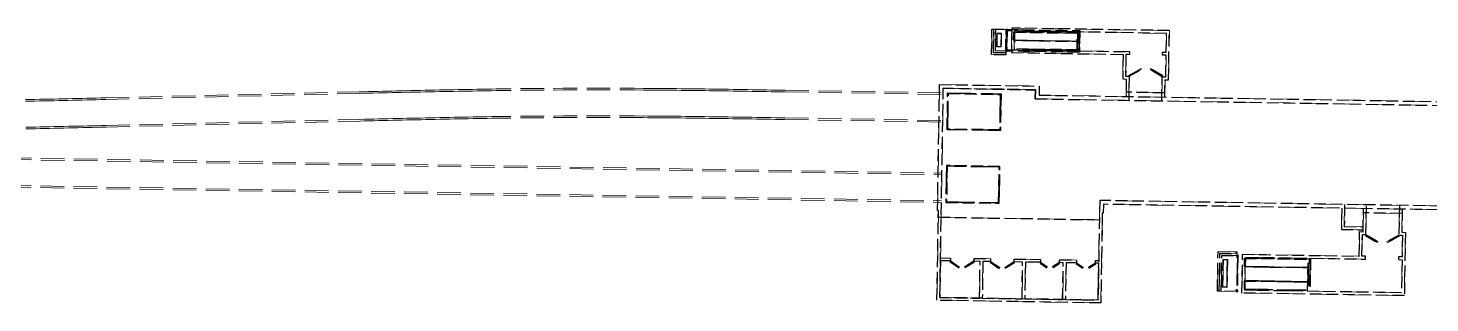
# Model space of a CAD drawing. Extents: x 0 to 531375, y 0 to 4335249.
# Drawn here: x 492684.8 to 492981.5, y 4325434.6 to 4325492.8 of the extents above; entities that cross this region are included whole.
import ezdxf

# ---------------------------------------------------------------- set-up
doc = ezdxf.new("R2010")
doc.units = 0
doc.linetypes.add('DASH', pattern=[0.35, 0.25, -0.1])
doc.layers.get('0').update_dxf_attribs({"lineweight": 15})
doc.layers.add('地铁', color=4, linetype='Continuous', lineweight=15)

# ---------------------------------------------------------------- blocks, each defined once
blk = doc.blocks.new('总图提取 2015 11 6')
at = {"layer": '地铁', "linetype": 'DASH', "lineweight": -3, "ltscale": 10}
for p, q in [((101932.94, 293076.63), (101933.24, 293076.93)), ((101932.94, 293076.93), (101933.24, 293076.63)), ((101932.94, 293076.63), (101932.94, 293076.43)), ((101934.53, 293074.61), (101934.56, 293076.4)), ((101934.53, 293074.67), (101948.01, 293074.45)), ((101934.53, 293074.61), (101941.99, 293074.48)), ((101934.56, 293076.4), (101948.03, 293076.18)), ((101934.56, 293076.34), (101948.03, 293076.12)), ((101934.74, 293076.4), (101934.71, 293074.6)), ((101934.71, 293074.6), (101934.74, 293076.4)), ((101948, 293074.39), (101934.71, 293074.6)), ((101948.23, 293076.18), (101934.74, 293076.4)), ((101934.74, 293076.4), (101948.03, 293076.18)), ((101936.41, 293074.57), (101948, 293074.39)), ((101948, 293074.39), (101936.86, 293074.57)), ((101947.97, 293072.39), (101948.04, 293076.38)), ((101932.88, 293072.83), (101932.87, 293072.63)), ((101932.87, 293072.33), (101933.17, 293072.63)), ((101932.87, 293072.63), (101933.17, 293072.33)), ((101936.38, 293072.77), (101947.98, 293072.59)), ((101936.83, 293072.77), (101947.98, 293072.59)), ((101958.99, 293067), (101961.61, 293068.46)), ((101965.98, 293066.89), (101963.41, 293068.43)), ((101918.42, 293038.56), (101918.85, 293065.26)), ((101918.85, 293065.26), (101939.95, 293064.92)), ((101939.95, 293064.92), (101939.92, 293063.02)), ((101918.92, 293020.15), (101919.64, 293064.45)), ((101939.14, 293064.13), (101919.64, 293064.45)), ((101939.14, 293064.13), (101919.64, 293064.45)), ((101919.64, 293064.45), (101939.14, 293064.13)), ((101920.45, 293055.68), (101920.57, 293063.48)), ((101920.57, 293063.48), (101931.87, 293063.3)), ((101920.6, 293055.83), (101920.72, 293063.33)), ((101920.72, 293063.33), (101931.72, 293063.15)), ((101931.72, 293063.15), (101931.6, 293055.65)), ((101931.87, 293063.3), (101931.74, 293055.5)), ((101939.11, 293062.23), (101939.14, 293064.13)), ((101939.11, 293062.23), (101939.14, 293064.13)), ((101939.14, 293064.13), (101939.11, 293062.23)), ((101939.11, 293062.23), (102247.2, 293057.2)), ((101939.92, 293063.02), (102246.42, 293058.01)), ((101966.53, 293063.5), (101958.33, 293063.64)), ((101966.53, 293063.48), (101958.33, 293063.62)), ((101931.6, 293055.65), (101920.6, 293055.83)), ((101931.74, 293055.5), (101920.45, 293055.68)), ((101920.32, 293048.09), (101920.19, 293040.29)), ((101931.62, 293047.91), (101920.32, 293048.09)), ((101920.47, 293047.94), (101920.35, 293040.44)), ((101931.47, 293047.76), (101920.47, 293047.94)), ((101931.35, 293040.26), (101931.47, 293047.76)), ((101931.49, 293040.11), (101931.62, 293047.91)), ((101918.31, 293019.56), (101918.62, 293038.56)), ((101918.62, 293038.56), (101918.42, 293038.56)), ((101920.19, 293040.29), (101931.49, 293040.11)), ((101920.35, 293040.44), (101931.35, 293040.26)), ((101952.76, 293040.7), (101952.41, 293019.61)), ((102144.1, 293037.58), (101952.76, 293040.7)), ((101953.31, 293037.99), (101953, 293019)), ((101953.51, 293037.99), (101953.31, 293037.99)), ((101953.54, 293039.89), (101953.51, 293037.99)), ((102143.48, 293036.79), (101953.54, 293039.89)), ((102003.99, 293039.07), (102003.91, 293034.57)), ((102004.6, 293039.86), (102004.52, 293035.16)), ((102016.77, 293037.96), (102008.57, 293038.09)), ((102016.77, 293037.94), (102008.57, 293038.07)), ((101918.59, 293037.18), (101953.29, 293036.61)), ((101918.59, 293037.16), (101953.29, 293036.59)), ((102004.52, 293035.16), (102008.52, 293035.09)), ((102008.52, 293035.09), (102008.52, 293035.09)), ((102003.91, 293034.57), (102008.51, 293034.49)), ((102008.51, 293034.49), (102008.51, 293034.49)), ((102009.09, 293033.48), (102011.67, 293031.94)), ((102016.09, 293033.37), (102013.47, 293031.91)), ((101981.79, 293029.03), (101982.09, 293028.72)), ((101981.79, 293028.73), (101982.09, 293029.02)), ((101919.04, 293027.95), (101918.92, 293020.15)), ((101921.14, 293027.92), (101919.04, 293027.95)), ((101919.05, 293028.55), (101921.15, 293028.52)), ((101921.04, 293027.75, 0), (101923, 293026.44, 0)), ((101921.15, 293028.52), (101921.14, 293027.92)), ((101921.14, 293027.92, 0), (101923.1, 293026.61, 0)), ((101926.14, 293027.84, 0), (101924.14, 293026.59, 0)), ((101926.24, 293027.66, 0), (101924.24, 293026.42, 0)), ((101926.14, 293027.84), (101926.15, 293028.44)), ((101927.44, 293027.81), (101926.14, 293027.84)), ((101926.15, 293028.44), (101929.65, 293028.38)), ((101927.31, 293020.02), (101927.44, 293027.81)), ((101928.04, 293027.8), (101927.91, 293020.01)), ((101929.64, 293027.78), (101928.04, 293027.8)), ((101929.54, 293027.61), (101931.5, 293026.3)), ((101929.65, 293028.38), (101929.64, 293027.78)), ((101929.64, 293027.78), (101931.6, 293026.47, 0)), ((101934.64, 293027.7, 0), (101932.64, 293026.46, 0)), ((101934.74, 293027.52, 0), (101932.74, 293026.28, 0)), ((101934.64, 293027.7), (101934.65, 293028.3)), ((101936.44, 293027.67), (101934.64, 293027.7)), ((101934.65, 293028.3), (101940.25, 293028.21)), ((101936.31, 293019.87), (101936.44, 293027.67)), ((101937.04, 293027.66), (101936.91, 293019.86)), ((101937.29, 293027.65), (101937.04, 293027.66)), ((101940.24, 293027.61), (101937.29, 293027.65)), ((101940.14, 293027.43), (101941.58, 293026.47)), ((101940.25, 293028.21), (101940.24, 293027.61)), ((101940.24, 293027.61), (101941.68, 293026.64)), ((101944.24, 293027.54, 0), (101942.77, 293026.62, 0)), ((101944.34, 293027.37, 0), (101942.86, 293026.45, 0)), ((101944.24, 293027.54), (101944.25, 293028.14)), ((101945.04, 293027.53), (101944.24, 293027.54)), ((101944.25, 293028.14), (101947.85, 293028.08)), ((101944.91, 293019.73), (101945.04, 293027.53)), ((101945.64, 293027.52), (101945.51, 293019.72)), ((101947.84, 293027.48), (101945.64, 293027.52)), ((101947.74, 293027.31), (101949.18, 293026.35)), ((101947.85, 293028.08), (101947.84, 293027.48)), ((101947.84, 293027.48), (101949.28, 293026.52)), ((101951.84, 293027.42, 0), (101950.36, 293026.5, 0)), ((101951.94, 293027.24, 0), (101950.46, 293026.32, 0)), ((101951.84, 293027.42), (101951.85, 293028.02)), ((101952.54, 293027.4), (101951.84, 293027.42)), ((101951.85, 293028.02), (101952.55, 293028)), ((101952.41, 293019.61), (101952.54, 293027.4)), ((101981.79, 293028.73), (101981.78, 293028.53)), ((101983.38, 293026.7), (101983.41, 293028.5)), ((101983.38, 293026.77), (101996.85, 293026.55)), ((101983.38, 293026.7), (101990.83, 293026.58)), ((101983.41, 293028.5), (101996.88, 293028.28)), ((101983.41, 293028.44), (101996.88, 293028.22)), ((101983.58, 293028.5), (101983.55, 293026.7)), ((101983.55, 293026.7), (101983.58, 293028.5)), ((101996.85, 293026.48), (101983.55, 293026.7)), ((101983.58, 293028.5), (101996.88, 293028.28)), ((101985.25, 293026.67), (101996.85, 293026.48)), ((101996.85, 293026.48), (101985.7, 293026.66)), ((101996.77, 293021.48), (101996.88, 293028.48)), ((101983.33, 293023.7), (101983.3, 293021.9)), ((101983.33, 293023.7), (101990.78, 293023.58)), ((101983.33, 293023.64), (101996.8, 293023.42)), ((101983.47, 293021.9), (101983.5, 293023.7)), ((101983.5, 293023.7), (101983.47, 293021.9)), ((101996.8, 293023.48), (101983.5, 293023.7)), ((101985.2, 293023.73), (101996.8, 293023.54)), ((101985.2, 293023.67), (101996.8, 293023.48)), ((101985.65, 293023.66), (101996.8, 293023.48)), ((101952.41, 293019.61), (101918.92, 293020.15)), ((101918.92, 293020.15), (101927.31, 293020.02)), ((101981.67, 293021.93), (101981.67, 293021.73)), ((101981.67, 293021.73), (101981.97, 293021.42)), ((101981.67, 293021.43), (101981.97, 293021.72)), ((101983.3, 293021.97), (101996.77, 293021.75)), ((101983.3, 293021.9), (101996.77, 293021.68)), ((101983.47, 293021.9), (101996.77, 293021.68)), ((101953, 293019), (101918.31, 293019.56)), ((101927.91, 293020.01), (101936.31, 293019.87)), ((101936.91, 293019.86), (101944.91, 293019.73)), ((101945.51, 293019.72), (101952.41, 293019.61))]:
    blk.add_line(p, q, dxfattribs=at)
for points in [[(101932.87, 293072.33), (101932.86, 293071.53), (101929.86, 293071.58), (101929.94, 293076.98), (101932.94, 293076.93), (101932.94, 293076.93)], [(101932.87, 293072.33), (101932.86, 293071.53), (101929.86, 293071.58), (101929.94, 293076.98), (101932.94, 293076.93), (101932.94, 293076.93)], [(101932.86, 293071.93), (101930.26, 293071.97), (101930.34, 293076.97), (101932.94, 293076.93)], [(101932.86, 293071.93), (101930.26, 293071.97), (101930.34, 293076.97), (101932.94, 293076.93)], [(101932.87, 293072.33), (101930.67, 293072.37), (101930.74, 293076.97), (101932.94, 293076.93), (101932.94, 293076.93)], [(101932.87, 293072.33), (101930.67, 293072.37), (101930.74, 293076.97), (101932.94, 293076.93), (101932.94, 293076.93)], [(101932.87, 293072.63), (101948.17, 293072.38), (101948.24, 293076.38), (101932.94, 293076.63), (101932.94, 293076.93), (101948.54, 293076.68), (101948.47, 293072.08), (101932.87, 293072.33), (101932.94, 293076.63)], [(101933.04, 293076.63), (101932.97, 293072.63)], [(101933.04, 293076.63), (101932.97, 293072.63)], [(101933.14, 293076.63), (101933.07, 293072.63)], [(101933.14, 293076.63), (101933.07, 293072.63)], [(101967.49, 293076.67), (101934.15, 293077.21), (101934.06, 293072.01), (101957.71, 293071.63), (101957.63, 293066.43), (101958.38, 293066.41), (101958.32, 293062.72)], [(101965.9, 293061.79), (101965.98, 293066.89), (101966.73, 293066.88), (101966.81, 293071.48), (101966.06, 293071.49), (101966.07, 293072.09), (101966.82, 293072.08), (101966.88, 293076.08), (101934.74, 293076.6), (101934.67, 293072.6), (101959.07, 293072.2), (101959.06, 293071.6), (101958.31, 293071.62), (101958.24, 293067.02), (101958.99, 293067), (101958.9, 293061.91)], [(101966.51, 293062.58), (101966.57, 293066.28), (101967.32, 293066.27), (101967.49, 293076.67)], [(101948.24, 293076.38), (101948.17, 293072.38)], [(101948.54, 293076.38), (101948.47, 293072.38)], [(101948.18, 293072.58), (101934.68, 293072.8)], [(101958.89, 293067.18), (101961.51, 293068.64)], [(101966.09, 293067.06), (101963.51, 293068.6)], [(102016.78, 293038.86), (102016.7, 293033.96), (102017.45, 293033.95), (102017.23, 293020.55), (101982.86, 293021.11), (101983, 293029.31), (102007.67, 293028.9), (102007.75, 293034.1), (102008.5, 293034.09), (102008.58, 293038.99)], [(102016.2, 293039.67), (102016.09, 293033.37), (102016.84, 293033.36), (102016.77, 293028.76), (102016.02, 293028.77), (102016.01, 293028.17), (102016.76, 293028.16), (102016.64, 293021.16), (101983.47, 293021.7), (101983.59, 293028.7), (102009.01, 293028.28), (102009.02, 293028.88), (102008.27, 293028.89), (102008.35, 293033.49), (102009.09, 293033.48), (102009.2, 293039.78)], [(102008.99, 293033.31), (102011.57, 293031.77)], [(102016.19, 293033.19), (102013.57, 293031.74)], [(101981.67, 293021.43), (101981.67, 293021.43), (101977.67, 293021.49), (101977.8, 293029.89), (101981.8, 293029.83), (101981.79, 293029.03)], [(101981.67, 293021.43), (101981.67, 293021.43), (101977.67, 293021.49), (101977.8, 293029.89), (101981.8, 293029.83), (101981.79, 293029.03)], [(101978.07, 293021.49), (101978.2, 293029.49), (101981.8, 293029.43)], [(101981.67, 293021.43), (101978.07, 293021.49), (101978.2, 293029.49), (101981.8, 293029.43)], [(101981.67, 293021.43), (101978.47, 293021.48), (101978.59, 293029.08), (101981.79, 293029.03), (101981.79, 293029.03)], [(101981.67, 293021.43), (101978.47, 293021.48), (101978.59, 293029.08), (101981.79, 293029.03), (101981.79, 293029.03)], [(101981.89, 293028.73), (101981.77, 293021.73)], [(101981.89, 293028.73), (101981.77, 293021.73)], [(101981.99, 293028.72), (101981.87, 293021.73)], [(101981.99, 293028.72), (101981.87, 293021.73)], [(101996.88, 293028.28), (101983.58, 293028.5)], [(101997.08, 293028.48), (101996.97, 293021.48)], [(101997.08, 293028.48), (101996.97, 293021.48)], [(101997.38, 293028.47), (101997.27, 293021.47)], [(101983.47, 293021.9), (101996.77, 293021.68)]]:
    blk.add_lwpolyline(points, dxfattribs=at)
for points in [[(101932.94, 293076.63), (101933.24, 293076.63), (101933.24, 293076.93), (101932.94, 293076.93)], [(101931.03, 293076.11), (101931.93, 293076.1), (101931.88, 293073.2), (101930.98, 293073.21)], [(101931.08, 293076.06), (101931.88, 293076.05), (101931.83, 293073.25), (101931.03, 293073.26)], [(101932.87, 293072.33), (101933.17, 293072.33), (101933.17, 293072.63), (101932.87, 293072.63)], [(101981.79, 293028.73), (101982.09, 293028.72), (101982.09, 293029.02), (101981.79, 293029.03)], [(101978.88, 293028.22), (101979.78, 293028.21), (101979.68, 293022.31), (101978.78, 293022.33)], [(101978.93, 293028.17), (101979.73, 293028.16), (101979.63, 293022.36), (101978.83, 293022.37)], [(101981.67, 293021.43), (101981.97, 293021.42), (101981.97, 293021.72), (101981.67, 293021.73)]]:
    blk.add_lwpolyline(points, close=True, dxfattribs=at)
blk = doc.blocks.new('A$C1FB5052D')
blk.add_blockref('总图提取 2015 11 6', (-107044.53, -294821.73))
blk = doc.blocks.new('天津2000地铁')
at = {"layer": '地铁', "linetype": 'DASH', "ltscale": 20}
for p, q in [((-5111.59, -1745.1), (-5111.28, -1744.8)), ((-5111.59, -1745.1), (-5111.59, -1745.3)), ((-5111.58, -1744.8), (-5111.29, -1745.1)), ((-5109.99, -1747.12), (-5109.96, -1745.32)), ((-5109.99, -1747.06), (-5096.52, -1747.28)), ((-5109.99, -1747.12), (-5102.54, -1747.24)), ((-5109.97, -1745.39), (-5096.49, -1745.61)), ((-5109.96, -1745.32), (-5096.49, -1745.54)), ((-5109.79, -1745.33), (-5109.82, -1747.12)), ((-5109.82, -1747.12), (-5109.79, -1745.33)), ((-5096.52, -1747.34), (-5109.82, -1747.12)), ((-5096.29, -1745.55), (-5109.79, -1745.33)), ((-5109.79, -1745.33), (-5096.49, -1745.54)), ((-5108.12, -1747.15), (-5096.52, -1747.34)), ((-5096.52, -1747.34), (-5107.67, -1747.16)), ((-5096.55, -1749.34), (-5096.49, -1745.34)), ((-5111.66, -1749.4), (-5111.35, -1749.1)), ((-5111.65, -1748.9), (-5111.65, -1749.1)), ((-5111.65, -1749.1), (-5111.36, -1749.4)), ((-5108.15, -1748.95), (-5096.55, -1749.14)), ((-5107.7, -1748.96), (-5096.55, -1749.14)), ((-5085.54, -1754.72), (-5082.92, -1753.26)), ((-5078.54, -1754.84), (-5081.11, -1753.29)), ((-5126.11, -1783.16), (-5125.67, -1756.47)), ((-5125.67, -1756.47), (-5104.58, -1756.81)), ((-5317.17, -1759.63), (-5316.17, -1759.61)), ((-5316.17, -1759.61), (-5315.17, -1759.59)), ((-5315.17, -1759.59), (-5314.17, -1759.57)), ((-5314.17, -1759.57), (-5313.17, -1759.55)), ((-5313.17, -1759.55), (-5312.18, -1759.53)), ((-5312.18, -1759.53), (-5311.18, -1759.5)), ((-5311.18, -1759.5), (-5310.18, -1759.48)), ((-5310.18, -1759.48), (-5309.18, -1759.46)), ((-5309.18, -1759.46), (-5308.18, -1759.43)), ((-5308.18, -1759.43), (-5307.18, -1759.41)), ((-5307.18, -1759.41), (-5306.18, -1759.39)), ((-5306.18, -1759.39), (-5305.18, -1759.36)), ((-5305.18, -1759.36), (-5304.18, -1759.34)), ((-5304.18, -1759.34), (-5303.18, -1759.32)), ((-5303.18, -1759.32), (-5302.18, -1759.29)), ((-5302.18, -1759.29), (-5248.54, -1758.02)), ((-5302.17, -1759.64), (-5248.53, -1758.37)), ((-5248.54, -1758.02), (-5247.54, -1757.99)), ((-5248.53, -1758.37), (-5247.53, -1758.34)), ((-5247.54, -1757.99), (-5246.54, -1757.97)), ((-5247.53, -1758.34), (-5246.53, -1758.32)), ((-5246.54, -1757.97), (-5245.54, -1757.95)), ((-5246.53, -1758.32), (-5245.53, -1758.3)), ((-5245.54, -1757.95), (-5244.54, -1757.92)), ((-5245.53, -1758.3), (-5244.53, -1758.27)), ((-5244.54, -1757.92), (-5243.54, -1757.9)), ((-5244.53, -1758.27), (-5243.53, -1758.25)), ((-5243.54, -1757.9), (-5242.54, -1757.88)), ((-5243.53, -1758.25), (-5242.53, -1758.23)), ((-5242.54, -1757.88), (-5241.54, -1757.85)), ((-5242.53, -1758.23), (-5241.53, -1758.2)), ((-5241.54, -1757.85), (-5240.54, -1757.83)), ((-5241.53, -1758.2), (-5240.53, -1758.18)), ((-5240.54, -1757.83), (-5239.54, -1757.81)), ((-5240.53, -1758.18), (-5239.53, -1758.16)), ((-5239.54, -1757.81), (-5238.54, -1757.78)), ((-5239.53, -1758.16), (-5238.53, -1758.13)), ((-5238.54, -1757.78), (-5237.54, -1757.76)), ((-5238.53, -1758.13), (-5237.53, -1758.11)), ((-5237.54, -1757.76), (-5236.54, -1757.74)), ((-5237.53, -1758.11), (-5236.53, -1758.09)), ((-5236.54, -1757.74), (-5235.54, -1757.72)), ((-5236.53, -1758.09), (-5235.53, -1758.07)), ((-5235.54, -1757.72), (-5234.54, -1757.7)), ((-5235.53, -1758.07), (-5234.53, -1758.05)), ((-5234.54, -1757.7), (-5233.54, -1757.67)), ((-5234.53, -1758.05), (-5233.53, -1758.02)), ((-5233.54, -1757.67), (-5232.54, -1757.65)), ((-5233.53, -1758.02), (-5232.53, -1758)), ((-5232.54, -1757.65), (-5231.54, -1757.63)), ((-5232.53, -1758), (-5231.53, -1757.98)), ((-5231.54, -1757.63), (-5230.53, -1757.61)), ((-5231.53, -1757.98), (-5230.53, -1757.96)), ((-5230.53, -1757.61), (-5229.53, -1757.59)), ((-5230.53, -1757.96), (-5229.53, -1757.94)), ((-5229.53, -1757.59), (-5228.53, -1757.57)), ((-5229.53, -1757.94), (-5228.53, -1757.92)), ((-5228.53, -1757.57), (-5227.53, -1757.55)), ((-5228.53, -1757.92), (-5227.52, -1757.9)), ((-5227.53, -1757.55), (-5226.53, -1757.54)), ((-5227.52, -1757.9), (-5226.52, -1757.89)), ((-5226.53, -1757.54), (-5225.53, -1757.52)), ((-5226.52, -1757.89), (-5225.52, -1757.87)), ((-5225.53, -1757.52), (-5224.53, -1757.5)), ((-5225.52, -1757.87), (-5224.52, -1757.85)), ((-5224.53, -1757.5), (-5223.53, -1757.48)), ((-5224.52, -1757.85), (-5223.52, -1757.83)), ((-5223.53, -1757.48), (-5222.52, -1757.47)), ((-5223.52, -1757.83), (-5222.52, -1757.82)), ((-5222.52, -1757.47), (-5221.52, -1757.45)), ((-5222.52, -1757.82), (-5221.52, -1757.8)), ((-5221.52, -1757.45), (-5220.52, -1757.43)), ((-5221.52, -1757.8), (-5220.52, -1757.78)), ((-5220.52, -1757.43), (-5219.52, -1757.42)), ((-5220.52, -1757.78), (-5219.51, -1757.77)), ((-5219.52, -1757.42), (-5218.52, -1757.41)), ((-5219.51, -1757.77), (-5218.51, -1757.76)), ((-5188.36, -1757.29), (-5187.36, -1757.3)), ((-5188.36, -1757.64), (-5187.36, -1757.65)), ((-5187.36, -1757.3), (-5186.35, -1757.31)), ((-5187.36, -1757.65), (-5186.36, -1757.66)), ((-5186.36, -1757.66), (-5185.35, -1757.67)), ((-5186.35, -1757.31), (-5185.35, -1757.32)), ((-5185.35, -1757.32), (-5184.35, -1757.32)), ((-5185.35, -1757.67), (-5184.35, -1757.67)), ((-5184.35, -1757.32), (-5183.35, -1757.33)), ((-5184.35, -1757.67), (-5183.35, -1757.68)), ((-5183.35, -1757.33), (-5182.35, -1757.34)), ((-5183.35, -1757.68), (-5182.35, -1757.69)), ((-5182.35, -1757.34), (-5181.34, -1757.35)), ((-5182.35, -1757.69), (-5181.35, -1757.7)), ((-5181.35, -1757.7), (-5180.35, -1757.71)), ((-5181.34, -1757.35), (-5180.34, -1757.36)), ((-5180.35, -1757.71), (-5179.35, -1757.73)), ((-5180.34, -1757.36), (-5179.34, -1757.38)), ((-5179.35, -1757.73), (-5178.34, -1757.74)), ((-5179.34, -1757.38), (-5178.34, -1757.39)), ((-5178.34, -1757.39), (-5177.34, -1757.4)), ((-5178.34, -1757.74), (-5177.34, -1757.75)), ((-5177.34, -1757.4), (-5176.34, -1757.41)), ((-5177.34, -1757.75), (-5176.34, -1757.76)), ((-5176.34, -1757.41), (-5175.34, -1757.42)), ((-5176.34, -1757.76), (-5175.34, -1757.77)), ((-5175.34, -1757.42), (-5174.34, -1757.44)), ((-5175.34, -1757.77), (-5174.34, -1757.79)), ((-5174.34, -1757.44), (-5173.33, -1757.45)), ((-5174.34, -1757.79), (-5173.34, -1757.8)), ((-5173.34, -1757.8), (-5172.34, -1757.82)), ((-5173.33, -1757.45), (-5172.33, -1757.47)), ((-5172.34, -1757.82), (-5171.34, -1757.83)), ((-5172.33, -1757.47), (-5171.33, -1757.48)), ((-5171.34, -1757.83), (-5170.34, -1757.84)), ((-5171.33, -1757.48), (-5170.33, -1757.49)), ((-5170.34, -1757.84), (-5169.34, -1757.86)), ((-5170.33, -1757.49), (-5169.33, -1757.51)), ((-5169.34, -1757.86), (-5168.34, -1757.87)), ((-5169.33, -1757.51), (-5168.33, -1757.52)), ((-5168.34, -1757.87), (-5167.34, -1757.89)), ((-5168.33, -1757.52), (-5167.33, -1757.54)), ((-5167.34, -1757.89), (-5166.34, -1757.91)), ((-5167.33, -1757.54), (-5166.33, -1757.56)), ((-5166.34, -1757.91), (-5165.33, -1757.92)), ((-5166.33, -1757.56), (-5165.33, -1757.57)), ((-5165.33, -1757.57), (-5164.33, -1757.59)), ((-5165.33, -1757.92), (-5164.33, -1757.94)), ((-5164.33, -1757.59), (-5163.33, -1757.6)), ((-5164.33, -1757.94), (-5163.33, -1757.95)), ((-5163.33, -1757.6), (-5162.33, -1757.62)), ((-5163.33, -1757.95), (-5162.33, -1757.97)), ((-5162.33, -1757.62), (-5161.33, -1757.64)), ((-5162.33, -1757.97), (-5161.33, -1757.99)), ((-5161.33, -1757.64), (-5160.33, -1757.65)), ((-5161.33, -1757.99), (-5160.33, -1758)), ((-5160.33, -1757.65), (-5159.33, -1757.67)), ((-5160.33, -1758), (-5159.33, -1758.02)), ((-5159.33, -1757.67), (-5158.33, -1757.68)), ((-5159.33, -1758.02), (-5158.33, -1758.03)), ((-5158.33, -1757.68), (-5124.9, -1758.23)), ((-5158.33, -1758.03), (-5124.91, -1758.58)), ((-5125.61, -1801.57), (-5124.89, -1757.28)), ((-5105.39, -1757.6), (-5124.89, -1757.28)), ((-5105.39, -1757.6), (-5124.89, -1757.28)), ((-5124.89, -1757.28), (-5105.39, -1757.6)), ((-5124.08, -1766.04), (-5123.95, -1758.25)), ((-5123.95, -1758.25), (-5112.65, -1758.43)), ((-5123.93, -1765.9), (-5123.8, -1758.4)), ((-5123.8, -1758.4), (-5112.81, -1758.58)), ((-5112.81, -1758.58), (-5112.93, -1766.08)), ((-5112.65, -1758.43), (-5112.78, -1766.23)), ((-5105.42, -1759.5), (-5105.39, -1757.6)), ((-5105.42, -1759.5), (-5105.39, -1757.6)), ((-5105.39, -1757.6), (-5105.42, -1759.5)), ((-5105.42, -1759.5), (-4797.32, -1764.53)), ((-5104.58, -1756.81), (-5104.61, -1758.71)), ((-5104.61, -1758.71), (-4798.11, -1763.72)), ((-5078, -1758.25), (-5086.2, -1758.11)), ((-5078, -1758.23), (-5086.19, -1758.09)), ((-5319.17, -1759.68), (-5318.17, -1759.66)), ((-5319.16, -1760.03), (-5318.16, -1760.01)), ((-5318.17, -1759.66), (-5317.17, -1759.63)), ((-5318.16, -1760.01), (-5317.16, -1759.98)), ((-5317.16, -1759.98), (-5316.16, -1759.96)), ((-5316.16, -1759.96), (-5315.16, -1759.94)), ((-5315.16, -1759.94), (-5314.17, -1759.92)), ((-5314.17, -1759.92), (-5313.17, -1759.9)), ((-5313.17, -1759.9), (-5312.17, -1759.88)), ((-5312.17, -1759.88), (-5311.17, -1759.85)), ((-5311.17, -1759.85), (-5310.17, -1759.83)), ((-5310.17, -1759.83), (-5309.17, -1759.81)), ((-5309.17, -1759.81), (-5308.17, -1759.78)), ((-5308.17, -1759.78), (-5307.17, -1759.76)), ((-5307.17, -1759.76), (-5306.17, -1759.74)), ((-5306.17, -1759.74), (-5305.17, -1759.71)), ((-5305.17, -1759.71), (-5304.17, -1759.69)), ((-5304.17, -1759.69), (-5303.17, -1759.67)), ((-5303.17, -1759.67), (-5302.17, -1759.64)), ((-5319.05, -1765.52), (-5318.05, -1765.5)), ((-5318.05, -1765.5), (-5317.05, -1765.48)), ((-5317.05, -1765.48), (-5316.05, -1765.46)), ((-5316.05, -1765.46), (-5315.05, -1765.44)), ((-5315.05, -1765.44), (-5314.05, -1765.42)), ((-5314.05, -1765.42), (-5313.05, -1765.4)), ((-5313.05, -1765.4), (-5312.04, -1765.37)), ((-5312.04, -1765.37), (-5311.04, -1765.35)), ((-5311.04, -1765.35), (-5310.04, -1765.33)), ((-5310.04, -1765.33), (-5309.04, -1765.31)), ((-5309.04, -1765.31), (-5308.04, -1765.28)), ((-5308.04, -1765.28), (-5307.04, -1765.26)), ((-5307.04, -1765.26), (-5306.04, -1765.23)), ((-5306.04, -1765.23), (-5305.04, -1765.21)), ((-5305.04, -1765.21), (-5304.04, -1765.19)), ((-5305.04, -1765.56), (-5304.04, -1765.54)), ((-5304.04, -1765.19), (-5303.04, -1765.16)), ((-5304.04, -1765.54), (-5303.04, -1765.51)), ((-5303.04, -1765.16), (-5302.04, -1765.14)), ((-5303.04, -1765.51), (-5302.04, -1765.49)), ((-5302.04, -1765.14), (-5248.4, -1763.87)), ((-5302.04, -1765.49), (-5248.39, -1764.22)), ((-5248.4, -1763.87), (-5247.4, -1763.84)), ((-5248.39, -1764.22), (-5247.39, -1764.19)), ((-5247.4, -1763.84), (-5246.4, -1763.82)), ((-5247.39, -1764.19), (-5246.39, -1764.17)), ((-5246.4, -1763.82), (-5245.4, -1763.8)), ((-5246.39, -1764.17), (-5245.39, -1764.15)), ((-5245.4, -1763.8), (-5244.4, -1763.77)), ((-5245.39, -1764.15), (-5244.4, -1764.12)), ((-5244.4, -1763.77), (-5243.4, -1763.75)), ((-5244.4, -1764.12), (-5243.4, -1764.1)), ((-5243.4, -1763.75), (-5242.4, -1763.73)), ((-5243.4, -1764.1), (-5242.4, -1764.08)), ((-5242.4, -1763.73), (-5241.41, -1763.7)), ((-5242.4, -1764.08), (-5241.4, -1764.05)), ((-5241.41, -1763.7), (-5240.41, -1763.68)), ((-5241.4, -1764.05), (-5240.4, -1764.03)), ((-5240.41, -1763.68), (-5239.41, -1763.66)), ((-5240.4, -1764.03), (-5239.4, -1764.01)), ((-5239.41, -1763.66), (-5238.41, -1763.63)), ((-5239.4, -1764.01), (-5238.4, -1763.98)), ((-5238.41, -1763.63), (-5237.41, -1763.61)), ((-5238.4, -1763.98), (-5237.4, -1763.96)), ((-5237.41, -1763.61), (-5236.41, -1763.59)), ((-5237.4, -1763.96), (-5236.4, -1763.94)), ((-5236.41, -1763.59), (-5235.41, -1763.57)), ((-5236.4, -1763.94), (-5235.4, -1763.92)), ((-5235.41, -1763.57), (-5234.41, -1763.54)), ((-5235.4, -1763.92), (-5234.4, -1763.89)), ((-5234.41, -1763.54), (-5233.41, -1763.52)), ((-5234.4, -1763.89), (-5233.4, -1763.87)), ((-5233.41, -1763.52), (-5232.41, -1763.5)), ((-5233.4, -1763.87), (-5232.41, -1763.85)), ((-5232.41, -1763.5), (-5231.41, -1763.48)), ((-5232.41, -1763.85), (-5231.41, -1763.83)), ((-5231.41, -1763.48), (-5230.42, -1763.46)), ((-5231.41, -1763.83), (-5230.41, -1763.81)), ((-5230.42, -1763.46), (-5229.42, -1763.44)), ((-5230.41, -1763.81), (-5229.41, -1763.79)), ((-5229.42, -1763.44), (-5228.42, -1763.42)), ((-5229.41, -1763.79), (-5228.41, -1763.77)), ((-5228.42, -1763.42), (-5227.42, -1763.4)), ((-5228.41, -1763.77), (-5227.41, -1763.75)), ((-5227.42, -1763.4), (-5226.42, -1763.38)), ((-5227.41, -1763.75), (-5226.41, -1763.73)), ((-5226.42, -1763.38), (-5225.42, -1763.37)), ((-5226.41, -1763.73), (-5225.42, -1763.72)), ((-5225.42, -1763.37), (-5224.42, -1763.35)), ((-5225.42, -1763.72), (-5224.42, -1763.7)), ((-5224.42, -1763.35), (-5223.43, -1763.33)), ((-5224.42, -1763.7), (-5223.42, -1763.68)), ((-5223.43, -1763.33), (-5222.43, -1763.32)), ((-5223.42, -1763.68), (-5222.42, -1763.67)), ((-5222.43, -1763.32), (-5221.43, -1763.3)), ((-5222.42, -1763.67), (-5221.42, -1763.65)), ((-5221.43, -1763.3), (-5220.43, -1763.28)), ((-5221.42, -1763.65), (-5220.43, -1763.63)), ((-5220.43, -1763.28), (-5219.43, -1763.27)), ((-5220.43, -1763.63), (-5219.43, -1763.62)), ((-5219.43, -1763.27), (-5218.43, -1763.26)), ((-5219.43, -1763.62), (-5218.43, -1763.61)), ((-5188.4, -1763.49), (-5187.4, -1763.5)), ((-5188.39, -1763.14), (-5187.39, -1763.15)), ((-5187.4, -1763.5), (-5186.4, -1763.51)), ((-5187.39, -1763.15), (-5186.4, -1763.16)), ((-5186.4, -1763.16), (-5185.4, -1763.17)), ((-5186.4, -1763.51), (-5185.4, -1763.52)), ((-5185.4, -1763.17), (-5184.4, -1763.17)), ((-5185.4, -1763.52), (-5184.4, -1763.52)), ((-5184.4, -1763.17), (-5183.4, -1763.18)), ((-5184.4, -1763.52), (-5183.4, -1763.53)), ((-5183.4, -1763.18), (-5182.4, -1763.19)), ((-5183.4, -1763.53), (-5182.41, -1763.54)), ((-5182.41, -1763.54), (-5181.41, -1763.55)), ((-5182.4, -1763.19), (-5181.4, -1763.2)), ((-5181.41, -1763.55), (-5180.41, -1763.56)), ((-5181.4, -1763.2), (-5180.41, -1763.21)), ((-5180.41, -1763.21), (-5179.41, -1763.23)), ((-5180.41, -1763.56), (-5179.41, -1763.58)), ((-5179.41, -1763.23), (-5178.41, -1763.24)), ((-5179.41, -1763.58), (-5178.41, -1763.59)), ((-5178.41, -1763.24), (-5177.41, -1763.25)), ((-5178.41, -1763.59), (-5177.41, -1763.6)), ((-5177.41, -1763.25), (-5176.41, -1763.26)), ((-5177.41, -1763.6), (-5176.42, -1763.61)), ((-5176.42, -1763.61), (-5175.42, -1763.62)), ((-5176.41, -1763.26), (-5175.41, -1763.27)), ((-5175.42, -1763.62), (-5174.42, -1763.64)), ((-5175.41, -1763.27), (-5174.41, -1763.29)), ((-5174.42, -1763.64), (-5173.42, -1763.65)), ((-5174.41, -1763.29), (-5173.41, -1763.3)), ((-5173.42, -1763.65), (-5172.42, -1763.67)), ((-5173.41, -1763.3), (-5172.42, -1763.32)), ((-5172.42, -1763.32), (-5171.42, -1763.33)), ((-5172.42, -1763.67), (-5171.42, -1763.68)), ((-5171.42, -1763.33), (-5170.42, -1763.34)), ((-5171.42, -1763.68), (-5170.42, -1763.69)), ((-5170.42, -1763.34), (-5169.42, -1763.36)), ((-5170.42, -1763.69), (-5169.42, -1763.71)), ((-5169.42, -1763.36), (-5168.42, -1763.37)), ((-5169.42, -1763.71), (-5168.42, -1763.72)), ((-5168.42, -1763.37), (-5167.42, -1763.39)), ((-5168.42, -1763.72), (-5167.43, -1763.74)), ((-5167.43, -1763.74), (-5166.43, -1763.75)), ((-5167.42, -1763.39), (-5166.42, -1763.4)), ((-5166.43, -1763.75), (-5165.43, -1763.77)), ((-5166.42, -1763.4), (-5165.42, -1763.42)), ((-5165.43, -1763.77), (-5164.43, -1763.79)), ((-5165.42, -1763.42), (-5164.42, -1763.44)), ((-5164.43, -1763.79), (-5163.43, -1763.8)), ((-5164.42, -1763.44), (-5163.42, -1763.45)), ((-5163.43, -1763.8), (-5162.43, -1763.82)), ((-5163.42, -1763.45), (-5162.42, -1763.47)), ((-5162.43, -1763.82), (-5161.43, -1763.83)), ((-5162.42, -1763.47), (-5161.42, -1763.48)), ((-5161.43, -1763.83), (-5160.43, -1763.85)), ((-5161.42, -1763.48), (-5160.42, -1763.5)), ((-5160.43, -1763.85), (-5159.43, -1763.87)), ((-5160.42, -1763.5), (-5159.42, -1763.52)), ((-5159.43, -1763.87), (-5158.43, -1763.88)), ((-5159.42, -1763.52), (-5158.42, -1763.53)), ((-5158.43, -1763.88), (-5125, -1764.43)), ((-5158.42, -1763.53), (-5125, -1764.08)), ((-5319.04, -1765.87), (-5318.04, -1765.85)), ((-5318.04, -1765.85), (-5317.04, -1765.83)), ((-5317.04, -1765.83), (-5316.04, -1765.81)), ((-5316.04, -1765.81), (-5315.04, -1765.79)), ((-5315.04, -1765.79), (-5314.04, -1765.77)), ((-5314.04, -1765.77), (-5313.04, -1765.75)), ((-5313.04, -1765.75), (-5312.04, -1765.72)), ((-5312.04, -1765.72), (-5311.04, -1765.7)), ((-5311.04, -1765.7), (-5310.04, -1765.68)), ((-5310.04, -1765.68), (-5309.04, -1765.66)), ((-5309.04, -1765.66), (-5308.04, -1765.63)), ((-5308.04, -1765.63), (-5307.04, -1765.61)), ((-5307.04, -1765.61), (-5306.04, -1765.58)), ((-5306.04, -1765.58), (-5305.04, -1765.56)), ((-5112.78, -1766.23), (-5124.08, -1766.04)), ((-5112.93, -1766.08), (-5123.93, -1765.9)), ((-5364.88, -1771.31), (-5125.18, -1775.23)), ((-5364.88, -1771.66), (-5125.19, -1775.58)), ((-5124.2, -1773.64), (-5124.33, -1781.44)), ((-5112.9, -1773.82), (-5124.2, -1773.64)), ((-5124.06, -1773.79), (-5124.18, -1781.29)), ((-5113.06, -1773.97), (-5124.06, -1773.79)), ((-5113.18, -1781.47), (-5113.06, -1773.97)), ((-5113.03, -1781.62), (-5112.9, -1773.82)), ((-5364.97, -1777.16), (-5125.28, -1781.08)), ((-5364.98, -1777.51), (-5125.28, -1781.43)), ((-5126.22, -1802.16), (-5125.91, -1783.17)), ((-5125.91, -1783.17), (-5126.11, -1783.16)), ((-5124.33, -1781.44), (-5113.03, -1781.62)), ((-5124.18, -1781.29), (-5113.18, -1781.47)), ((-5091.77, -1781.02), (-5092.11, -1802.12)), ((-4900.43, -1784.15), (-5091.77, -1781.02)), ((-5090.98, -1781.84), (-5091.01, -1783.74)), ((-4901.04, -1784.94), (-5090.98, -1781.84)), ((-5040.54, -1782.66), (-5040.61, -1787.16)), ((-5039.93, -1781.87), (-5040, -1786.57)), ((-5125.93, -1784.55), (-5091.24, -1785.11)), ((-5125.93, -1784.57), (-5091.24, -1785.13)), ((-5091.21, -1783.73), (-5091.52, -1802.73)), ((-5091.01, -1783.74), (-5091.21, -1783.73)), ((-5027.76, -1783.77), (-5035.96, -1783.64)), ((-5027.76, -1783.79), (-5035.96, -1783.66)), ((-5040.61, -1787.16), (-5036.01, -1787.24)), ((-5040, -1786.57), (-5036, -1786.64)), ((-5036.01, -1787.24), (-5036.01, -1787.24)), ((-5036, -1786.64), (-5036, -1786.64)), ((-5035.43, -1788.24), (-5032.86, -1789.79)), ((-5028.43, -1788.36), (-5031.05, -1789.82)), ((-5125.48, -1793.78), (-5125.61, -1801.57)), ((-5123.38, -1793.81), (-5125.48, -1793.78)), ((-5125.47, -1793.18), (-5123.37, -1793.21)), ((-5123.49, -1793.98, 0), (-5121.53, -1795.29, 0)), ((-5123.37, -1793.21), (-5123.38, -1793.81)), ((-5123.38, -1793.81, 0), (-5121.42, -1795.12, 0)), ((-5118.38, -1793.89, 0), (-5120.38, -1795.13, 0)), ((-5118.29, -1794.07, 0), (-5120.29, -1795.31, 0)), ((-5118.38, -1793.89), (-5118.37, -1793.29)), ((-5117.08, -1793.91), (-5118.38, -1793.89)), ((-5118.37, -1793.29), (-5114.87, -1793.35)), ((-5117.21, -1801.71), (-5117.08, -1793.91)), ((-5116.48, -1793.92), (-5116.61, -1801.72)), ((-5114.88, -1793.95), (-5116.48, -1793.92)), ((-5114.99, -1794.12), (-5113.03, -1795.43)), ((-5114.87, -1793.35), (-5114.88, -1793.95)), ((-5114.88, -1793.95), (-5112.93, -1795.25, 0)), ((-5109.88, -1794.03, 0), (-5111.88, -1795.27, 0)), ((-5109.79, -1794.2, 0), (-5111.79, -1795.45, 0)), ((-5109.88, -1794.03), (-5109.88, -1793.43)), ((-5109.88, -1793.43), (-5104.28, -1793.52)), ((-5108.09, -1794.06), (-5109.88, -1794.03)), ((-5108.21, -1801.86), (-5108.09, -1794.06)), ((-5107.49, -1794.07), (-5107.61, -1801.87)), ((-5107.24, -1794.07), (-5107.49, -1794.07)), ((-5104.29, -1794.12), (-5107.24, -1794.07)), ((-5104.39, -1794.29), (-5102.94, -1795.26)), ((-5104.28, -1793.52), (-5104.29, -1794.12)), ((-5104.29, -1794.12), (-5102.84, -1795.09)), ((-5100.29, -1794.19, 0), (-5101.76, -1795.1, 0)), ((-5100.19, -1794.36, 0), (-5101.66, -1795.28, 0)), ((-5100.29, -1794.19), (-5100.28, -1793.59)), ((-5099.49, -1794.2), (-5100.29, -1794.19)), ((-5100.28, -1793.59), (-5096.68, -1793.65)), ((-5099.61, -1802), (-5099.49, -1794.2)), ((-5098.89, -1794.21), (-5099.01, -1802.01)), ((-5096.69, -1794.25), (-5098.89, -1794.21)), ((-5096.79, -1794.42), (-5095.35, -1795.38)), ((-5096.68, -1793.65), (-5096.69, -1794.25)), ((-5096.69, -1794.25), (-5095.24, -1795.21)), ((-5092.69, -1794.31, 0), (-5094.16, -1795.23, 0)), ((-5092.59, -1794.49, 0), (-5094.06, -1795.4, 0)), ((-5092.69, -1794.31), (-5092.68, -1793.71)), ((-5091.99, -1794.32), (-5092.69, -1794.31)), ((-5092.68, -1793.71), (-5091.98, -1793.72)), ((-5092.11, -1802.12), (-5091.99, -1794.32)), ((-5062.74, -1793), (-5062.43, -1792.7)), ((-5062.74, -1793), (-5062.74, -1793.2)), ((-5062.73, -1792.7), (-5062.44, -1793)), ((-5061.15, -1795.03), (-5061.12, -1793.23)), ((-5061.15, -1794.96), (-5047.67, -1795.18)), ((-5061.15, -1795.03), (-5053.69, -1795.15)), ((-5061.12, -1793.23), (-5047.64, -1793.45)), ((-5061.12, -1793.29), (-5047.65, -1793.51)), ((-5060.94, -1793.23), (-5060.97, -1795.03)), ((-5060.97, -1795.03), (-5060.94, -1793.23)), ((-5047.67, -1795.25), (-5060.97, -1795.03)), ((-5060.94, -1793.23), (-5047.64, -1793.45)), ((-5059.27, -1795.06), (-5047.67, -1795.25)), ((-5047.67, -1795.25), (-5058.82, -1795.06)), ((-5047.76, -1800.25), (-5047.64, -1793.25)), ((-5061.2, -1798.03), (-5061.23, -1799.83)), ((-5061.2, -1798.03), (-5053.74, -1798.15)), ((-5061.2, -1798.09), (-5047.72, -1798.31)), ((-5061.05, -1799.83), (-5061.02, -1798.03)), ((-5061.02, -1798.03), (-5061.05, -1799.83)), ((-5047.72, -1798.25), (-5061.02, -1798.03)), ((-5059.32, -1798), (-5047.72, -1798.19)), ((-5059.32, -1798.06), (-5047.72, -1798.25)), ((-5058.87, -1798.06), (-5047.72, -1798.25)), ((-5062.86, -1800.3), (-5062.55, -1800)), ((-5062.85, -1799.8), (-5062.85, -1800)), ((-5062.85, -1800), (-5062.56, -1800.3)), ((-5061.23, -1799.83), (-5047.75, -1800.05)), ((-5061.22, -1799.76), (-5047.75, -1799.98)), ((-5061.05, -1799.83), (-5047.75, -1800.05)), ((-5091.52, -1802.73), (-5126.22, -1802.16)), ((-5092.11, -1802.12), (-5125.61, -1801.57)), ((-5125.61, -1801.57), (-5117.21, -1801.71)), ((-5116.61, -1801.72), (-5108.21, -1801.86)), ((-5107.61, -1801.87), (-5099.61, -1802)), ((-5099.01, -1802.01), (-5092.11, -1802.12))]:
    blk.add_line(p, q, dxfattribs=at)
for points in [[(-5111.66, -1749.4), (-5111.67, -1750.2), (-5114.67, -1750.15), (-5114.58, -1744.75), (-5111.58, -1744.8), (-5111.58, -1744.8)], [(-5111.66, -1749.4), (-5111.67, -1750.2), (-5114.67, -1750.15), (-5114.58, -1744.75), (-5111.58, -1744.8), (-5111.58, -1744.8)], [(-5111.66, -1749.8), (-5114.26, -1749.75), (-5114.18, -1744.75), (-5111.58, -1744.8)], [(-5111.66, -1749.8), (-5114.26, -1749.75), (-5114.18, -1744.75), (-5111.58, -1744.8)], [(-5111.66, -1749.4), (-5113.86, -1749.36), (-5113.78, -1744.76), (-5111.58, -1744.8), (-5111.58, -1744.8)], [(-5111.66, -1749.4), (-5113.86, -1749.36), (-5113.78, -1744.76), (-5111.58, -1744.8), (-5111.58, -1744.8)], [(-5077.03, -1745.06), (-5110.38, -1744.52), (-5110.46, -1749.71), (-5086.81, -1750.1), (-5086.9, -1755.3), (-5086.15, -1755.31), (-5086.21, -1759.01)], [(-5111.65, -1749.1), (-5096.35, -1749.35), (-5096.29, -1745.35), (-5111.59, -1745.1), (-5111.58, -1744.8), (-5095.98, -1745.05), (-5096.06, -1749.65), (-5111.66, -1749.4), (-5111.59, -1745.1)], [(-5111.49, -1745.1), (-5111.55, -1749.1)], [(-5111.49, -1745.1), (-5111.55, -1749.1)], [(-5111.39, -1745.1), (-5111.45, -1749.1)], [(-5111.39, -1745.1), (-5111.45, -1749.1)], [(-5078.62, -1759.94), (-5078.54, -1754.84), (-5077.79, -1754.85), (-5077.72, -1750.25), (-5078.47, -1750.24), (-5078.46, -1749.64), (-5077.71, -1749.65), (-5077.64, -1745.65), (-5109.79, -1745.13), (-5109.85, -1749.12), (-5085.45, -1749.52), (-5085.46, -1750.12), (-5086.21, -1750.11), (-5086.29, -1754.71), (-5085.54, -1754.72), (-5085.62, -1759.82)], [(-5096.29, -1745.35), (-5096.35, -1749.35)], [(-5095.99, -1745.35), (-5096.05, -1749.35)], [(-5078.01, -1759.15), (-5077.95, -1755.45), (-5077.2, -1755.46), (-5077.03, -1745.06)], [(-5096.35, -1749.15), (-5109.85, -1748.92)], [(-5085.64, -1754.55), (-5083.01, -1753.09)], [(-5078.44, -1754.67), (-5081.01, -1753.12)], [(-5027.74, -1782.87), (-5027.82, -1787.77), (-5027.07, -1787.78), (-5027.29, -1801.18), (-5061.66, -1800.62), (-5061.53, -1792.42), (-5036.86, -1792.82), (-5036.77, -1787.62), (-5036.02, -1787.64), (-5035.94, -1782.74)], [(-5028.33, -1782.06), (-5028.43, -1788.36), (-5027.68, -1788.37), (-5027.76, -1792.97), (-5028.51, -1792.96), (-5028.52, -1793.56), (-5027.77, -1793.57), (-5027.88, -1800.57), (-5061.05, -1800.03), (-5060.94, -1793.03), (-5035.52, -1793.44), (-5035.51, -1792.84), (-5036.26, -1792.83), (-5036.18, -1788.23), (-5035.43, -1788.24), (-5035.33, -1781.95)], [(-5035.53, -1788.42), (-5032.96, -1789.96)], [(-5028.33, -1788.53), (-5030.96, -1789.99)], [(-5062.86, -1800.3), (-5062.86, -1800.3), (-5066.86, -1800.23), (-5066.72, -1791.83), (-5062.72, -1791.9), (-5062.73, -1792.7)], [(-5062.86, -1800.3), (-5062.86, -1800.3), (-5066.86, -1800.23), (-5066.72, -1791.83), (-5062.72, -1791.9), (-5062.73, -1792.7)], [(-5066.46, -1800.24), (-5066.33, -1792.24), (-5062.73, -1792.3)], [(-5062.86, -1800.3), (-5066.46, -1800.24), (-5066.33, -1792.24), (-5062.73, -1792.3)], [(-5062.86, -1800.3), (-5066.06, -1800.25), (-5065.93, -1792.65), (-5062.73, -1792.7), (-5062.73, -1792.7)], [(-5062.86, -1800.3), (-5066.06, -1800.25), (-5065.93, -1792.65), (-5062.73, -1792.7), (-5062.73, -1792.7)], [(-5062.64, -1793), (-5062.75, -1800)], [(-5062.64, -1793), (-5062.75, -1800)], [(-5062.54, -1793), (-5062.65, -1800)], [(-5062.54, -1793), (-5062.65, -1800)], [(-5047.64, -1793.45), (-5060.94, -1793.23)], [(-5047.44, -1793.25), (-5047.56, -1800.25)], [(-5047.44, -1793.25), (-5047.56, -1800.25)], [(-5047.14, -1793.25), (-5047.26, -1800.25)], [(-5061.05, -1799.83), (-5047.75, -1800.05)]]:
    blk.add_lwpolyline(points, dxfattribs=at)
for points in [[(-5113.49, -1745.61), (-5112.59, -1745.63), (-5112.64, -1748.53), (-5113.54, -1748.51)], [(-5113.45, -1745.67), (-5112.65, -1745.68), (-5112.69, -1748.48), (-5113.49, -1748.47)], [(-5111.59, -1745.1), (-5111.29, -1745.1), (-5111.28, -1744.8), (-5111.58, -1744.8)], [(-5111.66, -1749.4), (-5111.36, -1749.4), (-5111.35, -1749.1), (-5111.65, -1749.1)], [(-5065.65, -1793.5), (-5064.75, -1793.52), (-5064.84, -1799.42), (-5065.74, -1799.4)], [(-5065.6, -1793.55), (-5064.8, -1793.57), (-5064.89, -1799.37), (-5065.69, -1799.35)], [(-5062.74, -1793), (-5062.44, -1793), (-5062.43, -1792.7), (-5062.73, -1792.7)], [(-5062.86, -1800.3), (-5062.56, -1800.3), (-5062.55, -1800), (-5062.85, -1800)]]:
    blk.add_lwpolyline(points, close=True, dxfattribs=at)
for centre, radius, start, end in [((-5197.87, -3260.41), 1503.15, 89.63743, 90.78709), ((-5197.87, -3260.41), 1502.8, 89.63743, 90.78709), ((-5197.87, -3260.32), 1497.2, 89.63739, 90.78705), ((-5197.87, -3260.31), 1496.85, 89.63739, 90.78705)]:
    blk.add_arc(centre, radius, start, end, dxfattribs=at)

msp = doc.modelspace()

# ---------------------------------------------------------------- block references
at = {"layer": '地铁', "color": 1}
msp.add_blockref('天津2000地铁', (498003.38431, 4327237.28522), dxfattribs=at)
at = {"layer": '地铁'}
msp.add_blockref('A$C1FB5052D', (498003.38431, 4327237.28522), dxfattribs=at)

doc.saveas('drawing.dxf')
